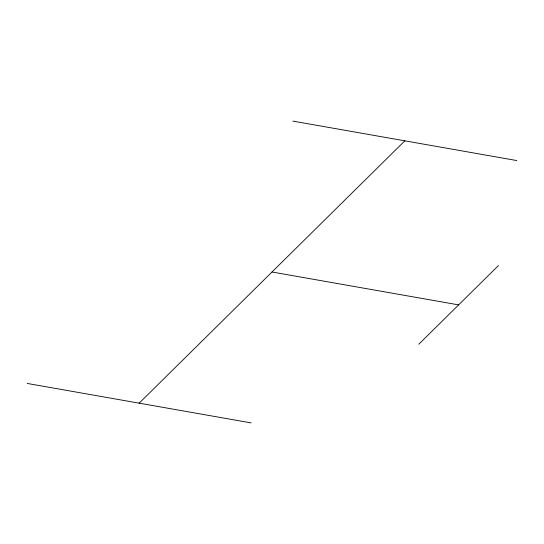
<?xml version="1.0" encoding="UTF-8"?>
<svg xmlns="http://www.w3.org/2000/svg" width="544" height="544" viewBox="0 0 544 544"><rect width="100%" height="100%" fill="white"/><g stroke="black" fill="none" stroke-linecap="round" stroke-linejoin="round"><path stroke-width="0.82" d="M139.176 403.165L404.824 140.835M418.785 344.236L498.474 265.54M292.849 121.101L516.8 160.562M272 272L458.626 304.885M27.2 383.438L251.151 422.899"/></g></svg>
